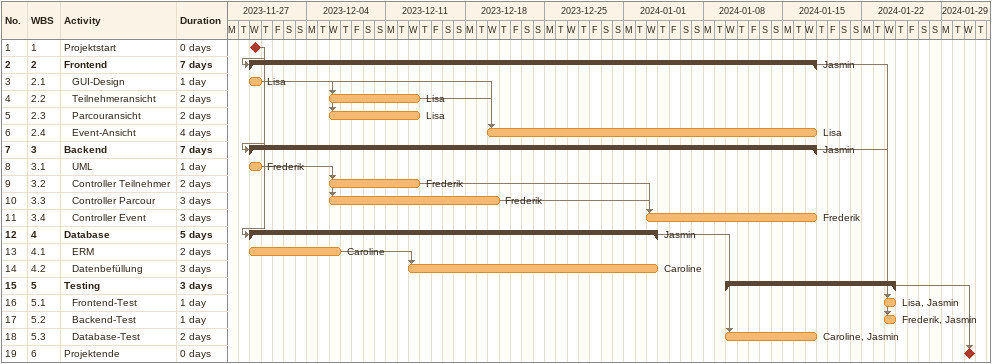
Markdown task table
| ID | WBS | Task | Duration | Start | Finish | Predecessors | Resources |
|---|---|---|---|---|---|---|---|
| 1 | 1 | Projektstart | 0d | 2023-11-29 | 2023-11-29 |  |  |
| 2 | 2 | **Frontend** | 7d | 2023-11-29 | 2024-01-17 | 1 | Jasmin |
| 3 | 2.1 | GUI-Design | 1d | 2023-11-29 | 2023-11-29 |  | Lisa |
| 4 | 2.2 | Teilnehmeransicht | 2d | 2023-12-06 | 2023-12-13 | 3 | Lisa |
| 5 | 2.3 | Parcouransicht | 2d | 2023-12-06 | 2023-12-13 | 3 | Lisa |
| 6 | 2.4 | Event-Ansicht | 4d | 2023-12-20 | 2024-01-17 | 3, 4 | Lisa |
| 7 | 3 | **Backend** | 7d | 2023-11-29 | 2024-01-17 | 1 | Jasmin |
| 8 | 3.1 | UML | 1d | 2023-11-29 | 2023-11-29 |  | Frederik |
| 9 | 3.2 | Controller Teilnehmer | 2d | 2023-12-06 | 2023-12-13 | 8 | Frederik |
| 10 | 3.3 | Controller Parcour | 3d | 2023-12-06 | 2023-12-20 | 8 | Frederik |
| 11 | 3.4 | Controller Event | 3d | 2024-01-03 | 2024-01-17 | 9, 10 | Frederik |
| 12 | 4 | **Database** | 5d | 2023-11-29 | 2024-01-03 | 1 | Jasmin |
| 13 | 4.1 | ERM | 2d | 2023-11-29 | 2023-12-06 |  | Caroline |
| 14 | 4.2 | Datenbefüllung | 3d | 2023-12-13 | 2024-01-03 | 13 | Caroline |
| 15 | 5 | **Testing** | 3d | 2024-01-10 | 2024-01-24 |  |  |
| 16 | 5.1 | Frontend-Test | 1d | 2024-01-24 | 2024-01-24 | 2 | Lisa, Jasmin |
| 17 | 5.2 | Backend-Test | 1d | 2024-01-24 | 2024-01-24 | 7 | Frederik, Jasmin |
| 18 | 5.3 | Database-Test | 2d | 2024-01-10 | 2024-01-17 | 12 | Caroline, Jasmin |
| 19 | 6 | Projektende | 0d | 2024-01-31 | 2024-01-31 | 15 |  |
